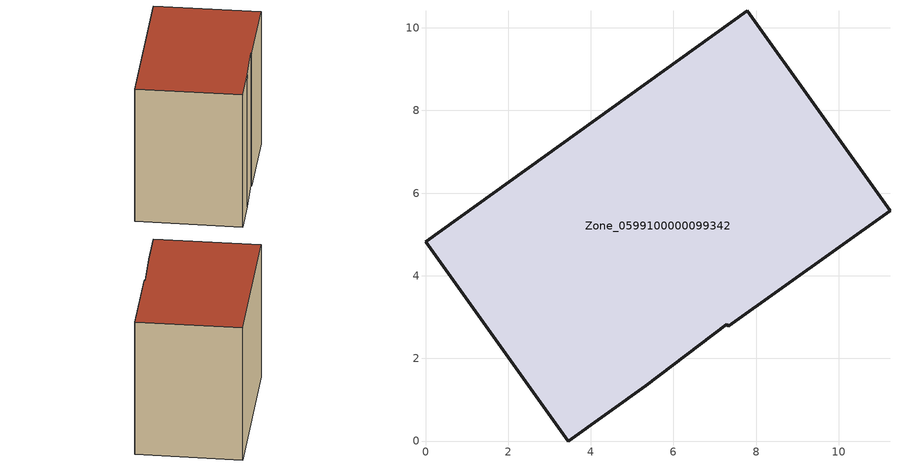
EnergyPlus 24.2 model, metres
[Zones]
Zone_0599100000099342
 floor ground (C_G): 7.79,10.41 11.24,5.58 7.33,2.78 7.29,2.82 5.33,1.34 3.45,0 0,4.83 z0
 wall outside (C_F): 0,4.83 3.45,0 5.33,1.34 7.29,2.82 7.33,2.78 11.24,5.58 7.79,10.41 0,4.83 z0:8.21
 roof outside (C_R): 7.33,2.78 11.24,5.58 7.79,10.41 0,4.83 3.45,0 5.33,1.34 7.29,2.82 z8.21
[BUILDING]
Pand.0599100000099342: North Axis=0; Terrain=City; Loads Convergence Tolerance Value=0.04; Temperature Convergence Tolerance Value=0.4; Solar Distribution=FullExterior; Maximum Number of Warmup Days=25; Minimum Number of Warmup Days=1
[Site:Location]
Rotterdam.The.Hague.AP_ZH_NLD Design_Conditions: Latitude=51.96; Longitude=4.45; Time Zone=1; Elevation=-4.5
[SITE:GROUNDTEMPERATURE:BUILDINGSURFACE]
18, 18, 18, 18, 18, 18, 18, 18, 18, 18, 18, 18
[MATERIAL] Thermal Absorptance=0.9; Solar Absorptance=0.7; Visible Absorptance=0.7
Name | Roughness | Thickness | Conductivity | Density | Specific Heat
G.TC.1975-1991 | MediumSmooth | 0.15 | 0.288461 | 540 | 1210
F.TC.1975-1991 | Rough | 0.3 | 0.230769 | 1920 | 840
R.TC.1975-1991 | MediumRough | 0.2 | 0.153846 | 1500 | 1000
[CONSTRUCTION]
C_G: G.TC.1975-1991
C_F: F.TC.1975-1991
C_R: R.TC.1975-1991
[ZONE]
Zone_0599100000099342: Type=1; Multiplier=1; Ceiling Height=Autocalculate; Volume=Autocalculate; Floor Area=autocalculate; Part of Total Floor Area=Yes
[ZONEINFILTRATION:DESIGNFLOWRATE]
Infil_Zone_0599100000099342: Zone or ZoneList or Space or SpaceList=Zone_0599100000099342; Schedule=AlwaysOn; Design Flow Rate Calculation Method=Flow/Area; Flow Rate per Floor Area=0.003; Constant Term Coefficient=1; Temperature Term Coefficient=0; Velocity Term Coefficient=0; Velocity Squared Term Coefficient=0
[HVACTEMPLATE:ZONE:IDEALLOADSAIRSYSTEM]
Zone_0599100000099342: Maximum Heating Supply Air Temperature=50; Minimum Cooling Supply Air Temperature=13; Maximum Heating Supply Air Humidity Ratio=0.0156; Minimum Cooling Supply Air Humidity Ratio=0.0077; Heating Limit=NoLimit; Cooling Limit=NoLimit; Dehumidification Control Type=ConstantSensibleHeatRatio; Cooling Sensible Heat Ratio=0.7; Dehumidification Setpoint=60; Humidification Control Type=None; Humidification Setpoint=30; Outdoor Air Method=None; Outdoor Air Flow Rate per Person=0.00944; Outdoor Air Flow Rate per Zone Floor Area=0; Outdoor Air Flow Rate per Zone=0; Demand Controlled Ventilation Type=None; Outdoor Air Economizer Type=NoEconomizer; Heat Recovery Type=None; Sensible Heat Recovery Effectiveness=0.7; Latent Heat Recovery Effectiveness=0.65
[ZONECONTROL:THERMOSTAT]
ThermostatControl_Zone_0599100000099342: Zone or ZoneList=Zone_0599100000099342; Control Type Schedule=DualSetpointControlType; Control 1=Thermostat_Zone_0599100000099342; Temperature Difference Between Cutout And Setpoint=0
[THERMOSTATSETPOINT:DUALSETPOINT]
Thermostat_Zone_0599100000099342: Heating Setpoint Temperature Schedule=HeatingSetpoint_Zone_0599100000099342; Cooling Setpoint Temperature Schedule=CoolingSetpoint_Zone_0599100000099342
[SCHEDULE:COMPACT]
HeatingSetpoint_Zone_0599100000099342: Through: 12/31, For: AllDays, Until: 24:00, 21
CoolingSetpoint_Zone_0599100000099342: Through: 12/31, For: AllDays, Until: 24:00, 24
DualSetpointControlType: Through: 12/31, For: AllDays, Until: 24:00, 4
AlwaysOn: Through: 12/31, For: AllDays, Until: 24:00, 1
